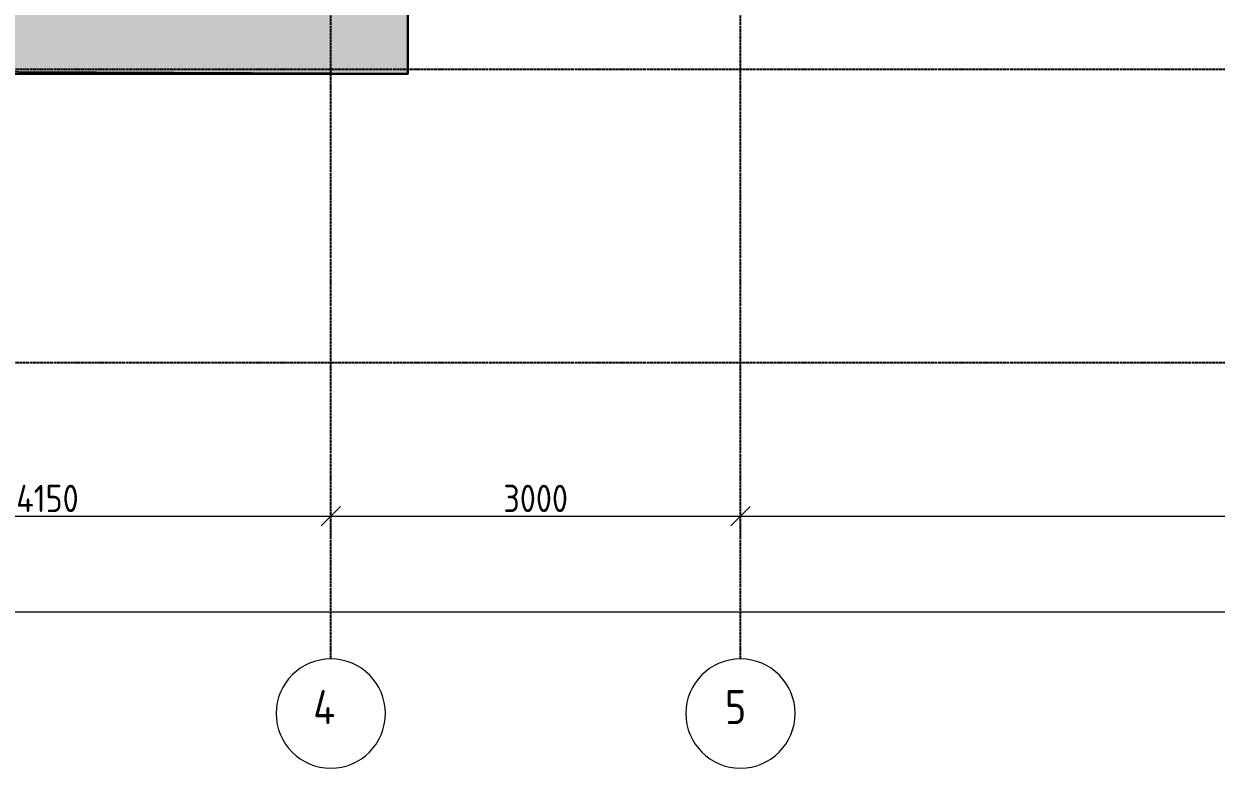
# Model space of a CAD drawing. Header units: millimetres. Extents: x -99936 to 523262, y -63190 to 327013.
# Drawn here: x 113601 to 122332, y -4664 to 788 of the extents above; entities that cross this region are included whole.
import ezdxf

# ---------------------------------------------------------------- set-up
doc = ezdxf.new("R2010")
doc.units = ezdxf.units.MM
doc.linetypes.add('ADSK_Линия сетки', pattern=[25, 20, -2.5, 0, -2.5])
doc.linetypes.add('ADSK_Снесено', pattern=[4.5, 3, -1.5])
doc.layers.add('Оси', color=7, linetype='Continuous', lineweight=9)
doc.layers.add('Стены наружные', color=1, linetype='ADSK_Снесено', lineweight=18, true_color=0xff0000)
doc.styles.add('GOST Common_1', font='GOST Common_0.ttf', dxfattribs={"width": 0.9, "height": 200})
doc.styles.add('ISOCPEUR', font='isocpeur.ttf', dxfattribs={"height": 250})
doc.dimstyles.new('ADSK_Основной_2_5_мм', dxfattribs={"dimscale": 304.8, "dimtxt": 251.428749, "dimasz": 0.463911, "dimexe": 0.492126, "dimexo": 0.492126, "dimgap": 0.098425, "dimtad": 1, "dimdec": 1, "dimrnd": 0.1, "dimdsep": 46, "dimtxsty": 'GOST Common_1', "dimblk1": 'OBLIQUE', "dimblk2": 'OBLIQUE', "dimsah": 1, "dimcen": 0.09, "dimdle": 0.492126, "dimazin": 2, "dimtfac": 1, "dimtdec": 4, "dimtix": 1, "dimtmove": 0, "dimatfit": 3, "dimfxl": 1, "dimtvp": 1, "dimtfill": 1, "dimtolj": 1, "dimtzin": 0, "dimlwd": 20, "dimlwe": 20, "dimarcsym": 2})

# ---------------------------------------------------------------- blocks, each defined once
blk = doc.blocks.new('Ось сетки - Круг_Ø8 мм-6577-02 План 2-го этажа маркировочный')
at = {"layer": 'Оси', "lineweight": 20}
for start, end in [(360, 180), (180, 360)]:
    blk.add_arc((0, 0), 4, start, end, dxfattribs=at)
blk = doc.blocks.new('_Oblique')
at = {"color": 0, "linetype": 'ByBlock', "lineweight": -2}
blk.add_line((-0.5, -0.5), (0.5, 0.5), dxfattribs=at)
blk = doc.blocks.new('*D1176')
at = {"color": 0, "lineweight": 20, "transparency": 16777216}
for p, q in [((111549.3, -2817.9), (115999.3, -2817.9)), ((111699.3, -2867.9), (111699.3, -2967.9)), ((115849.3, -2867.9), (115849.3, -2967.9))]:
    blk.add_line(p, q, dxfattribs=at)
at = {"layer": 'Defpoints', "color": 0, "transparency": 16777216}
for p in [(111699.3, -2717.9), (115849.3, -2717.9), (115849.3, -2817.9)]:
    blk.add_point(p, dxfattribs=at)
at = {"color": 0, "lineweight": 20, "transparency": 16777216, "xscale": 141.4, "yscale": 141.4, "zscale": 141.4, "rotation": 180}
blk.add_blockref('_Oblique', (111699.3, -2817.9), dxfattribs=at)
at = {"color": 0, "lineweight": 20, "transparency": 16777216, "xscale": 141.4, "yscale": 141.4, "zscale": 141.4}
blk.add_blockref('_Oblique', (115849.3, -2817.9), dxfattribs=at)
at = {"color": 0, "lineweight": 25, "transparency": 16777216, "insert": (113774.3, -2687.9), "char_height": 200, "width": 726.16, "attachment_point": 5, "style": 'GOST Common_1', "bg_fill": 3, "box_fill_scale": 1.1, "bg_fill_color": 256, "bg_fill_true_color": 13158600, "bg_fill_transparency": 0}
blk.add_mtext('\\A1;4150', dxfattribs=at)
blk = doc.blocks.new('*D1177')
at = {"color": 0, "lineweight": 20, "transparency": 16777216}
for p, q in [((115699.3, -2817.9), (118999.3, -2817.9)), ((115849.3, -2867.9), (115849.3, -2967.9)), ((118849.3, -2867.9), (118849.3, -2967.9))]:
    blk.add_line(p, q, dxfattribs=at)
at = {"layer": 'Defpoints', "color": 0, "transparency": 16777216}
for p in [(115849.3, -2717.9), (118849.3, -2717.9), (118849.3, -2817.9)]:
    blk.add_point(p, dxfattribs=at)
at = {"color": 0, "lineweight": 20, "transparency": 16777216, "xscale": 141.4, "yscale": 141.4, "zscale": 141.4, "rotation": 180}
blk.add_blockref('_Oblique', (115849.3, -2817.9), dxfattribs=at)
at = {"color": 0, "lineweight": 20, "transparency": 16777216, "xscale": 141.4, "yscale": 141.4, "zscale": 141.4}
blk.add_blockref('_Oblique', (118849.3, -2817.9), dxfattribs=at)
at = {"color": 0, "lineweight": 25, "transparency": 16777216, "insert": (117349.3, -2687.9), "char_height": 200, "width": 756.843, "attachment_point": 5, "style": 'GOST Common_1', "bg_fill": 3, "box_fill_scale": 1.1, "bg_fill_color": 256, "bg_fill_true_color": 13158600, "bg_fill_transparency": 0}
blk.add_mtext('\\A1;3000', dxfattribs=at)
blk = doc.blocks.new('*D1178')
at = {"color": 0, "lineweight": 20, "transparency": 16777216}
for p, q in [((118699.3, -2817.9), (126899.3, -2817.9)), ((118849.3, -2867.9), (118849.3, -2967.9)), ((126749.3, -2867.9), (126749.3, -2967.9))]:
    blk.add_line(p, q, dxfattribs=at)
at = {"layer": 'Defpoints', "color": 0, "transparency": 16777216}
for p in [(118849.3, -2717.9), (126749.3, -2717.9), (126749.3, -2817.9)]:
    blk.add_point(p, dxfattribs=at)
at = {"color": 0, "lineweight": 20, "transparency": 16777216, "xscale": 141.4, "yscale": 141.4, "zscale": 141.4, "rotation": 180}
blk.add_blockref('_Oblique', (118849.3, -2817.9), dxfattribs=at)
at = {"color": 0, "lineweight": 20, "transparency": 16777216, "xscale": 141.4, "yscale": 141.4, "zscale": 141.4}
blk.add_blockref('_Oblique', (126749.3, -2817.9), dxfattribs=at)
at = {"color": 0, "lineweight": 25, "transparency": 16777216, "insert": (122799.3, -2687.9), "char_height": 200, "width": 756.843, "attachment_point": 5, "style": 'GOST Common_1', "bg_fill": 3, "box_fill_scale": 1.1, "bg_fill_color": 256, "bg_fill_true_color": 13158600, "bg_fill_transparency": 0}
blk.add_mtext('\\A1;7900', dxfattribs=at)
blk = doc.blocks.new('*D1193')
at = {"color": 0, "lineweight": 20, "transparency": 16777216}
for p, q in [((102049.3, -3517.9), (164199.3, -3517.9)), ((102199.3, -3567.9), (102199.3, -3667.9)), ((164049.3, -3567.9), (164049.3, -3667.9))]:
    blk.add_line(p, q, dxfattribs=at)
at = {"layer": 'Defpoints', "color": 0, "transparency": 16777216}
for p in [(102199.3, -3417.9), (164049.3, -3417.9), (164049.3, -3517.9)]:
    blk.add_point(p, dxfattribs=at)
at = {"color": 0, "lineweight": 20, "transparency": 16777216, "xscale": 141.4, "yscale": 141.4, "zscale": 141.4, "rotation": 180}
blk.add_blockref('_Oblique', (102199.3, -3517.9), dxfattribs=at)
at = {"color": 0, "lineweight": 20, "transparency": 16777216, "xscale": 141.4, "yscale": 141.4, "zscale": 141.4}
blk.add_blockref('_Oblique', (164049.3, -3517.9), dxfattribs=at)
at = {"color": 0, "lineweight": 25, "transparency": 16777216, "insert": (133124.3, -3387.9), "char_height": 200, "width": 889.802, "attachment_point": 5, "style": 'GOST Common_1', "bg_fill": 3, "box_fill_scale": 1.1, "bg_fill_color": 256, "bg_fill_true_color": 13158600, "bg_fill_transparency": 0}
blk.add_mtext('\\A1;61850', dxfattribs=at)

msp = doc.modelspace()

# ---------------------------------------------------------------- hatches: boundary and pattern name
at = {"layer": 'Стены наружные', "linetype": 'Continuous', "lineweight": 25, "true_color": 0x636466}
msp.add_hatch(color=251, dxfattribs=at).paths.add_polyline_path([(114587.166, 422.021), (116412.397, 422.021), (116412.397, 932.021), (108910.193, 932.021), (108910.193, 422.021), (109504.523, 422.021)])

# ---------------------------------------------------------------- linework, layer by layer
at = {"linetype": 'ADSK_Линия сетки', "lineweight": 25}
for p, q in [((97053.175, 456.788), (165281.118, 456.788)), ((97053.175, -1693.212), (142481.755, -1693.212))]:
    msp.add_line(p, q, dxfattribs=at)
at = {"layer": 'Стены наружные', "color": 251, "linetype": 'Continuous', "lineweight": 25, "true_color": 0x636466}
for p, q in [((116412.397, 422.021), (116412.397, 2379.504)), ((108400.193, 422.021), (116412.397, 422.021))]:
    msp.add_line(p, q, dxfattribs=at)

# ---------------------------------------------------------------- block references
at = {"lineweight": 25, "xscale": 99.99999999999993, "yscale": 99.99999999999993, "zscale": 99.99999999999993}
for p in [(115849.31, -4263.552), (118849.31, -4263.552)]:
    msp.add_blockref('Ось сетки - Круг_Ø8 мм-6577-02 План 2-го этажа маркировочный', p, dxfattribs=at)

# ---------------------------------------------------------------- texts
at = {"lineweight": 25, "char_height": 250, "attachment_point": 1, "style": 'ISOCPEUR'}
for s, insert, width in [('\\fGOST Common|b0|i0|c204|p34|;\\W.9;4', (115720.679, -4091.018), 310.25306), ('\\fGOST Common|b0|i0|c204|p34|;\\W.9;5', (118735.529, -4091.018), 274.17712)]:
    msp.add_mtext(s, dxfattribs=dict(at, insert=insert, width=width))

# ---------------------------------------------------------------- dimensions: what is measured, and where the dimension line sits
at = {"lineweight": 25}
for base, p1, p2, override, picture, middle in [((115849.31, -2817.908), (111699.31, -2717.923), (115849.31, -2717.923), {"dimpost": '<>', "dimfxl": 4150}, '*D1176', (113774.31, -2687.908)), ((164049.31, -3517.908), (102199.31, -3417.923), (164049.31, -3417.923), {"dimpost": '<>', "dimfxl": 61850}, '*D1193', (133124.31, -3387.908))]:
    dim = msp.add_linear_dim(base=base, p1=p1, p2=p2, dimstyle='ADSK_Основной_2_5_мм', override=override, dxfattribs=at)
    dim.commit()
    dim.dimension.update_dxf_attribs({"geometry": picture, "text_midpoint": middle})

# ---------------------------------------------------------------- next in the draw order: dimensions: what is measured, and where the dimension line sits
dim = msp.add_linear_dim(base=(118849.31, -2817.908), p1=(115849.31, -2717.923), p2=(118849.31, -2717.923), dimstyle='ADSK_Основной_2_5_мм', override={"dimpost": '<>', "dimfxl": 3000}, dxfattribs=at)
dim.commit()
dim.dimension.update_dxf_attribs({"geometry": '*D1177', "text_midpoint": (117349.31, -2687.908)})

# ---------------------------------------------------------------- next in the draw order: linework, layer by layer
at = {"linetype": 'ADSK_Линия сетки', "lineweight": 25}
msp.add_line((115849.31, -3863.552), (115849.31, 21818.801), dxfattribs=at)

# ---------------------------------------------------------------- next in the draw order: dimensions: what is measured, and where the dimension line sits
at = {"lineweight": 25}
dim = msp.add_linear_dim(base=(126749.31, -2817.908), p1=(118849.31, -2717.923), p2=(126749.31, -2717.923), dimstyle='ADSK_Основной_2_5_мм', override={"dimpost": '<>', "dimfxl": 7900}, dxfattribs=at)
dim.commit()
dim.dimension.update_dxf_attribs({"geometry": '*D1178', "text_midpoint": (122799.31, -2687.908)})

# ---------------------------------------------------------------- next in the draw order: linework, layer by layer
at = {"linetype": 'ADSK_Линия сетки', "lineweight": 25}
msp.add_line((118849.31, -3863.552), (118849.31, 21818.801), dxfattribs=at)
at = {"color": 251, "lineweight": 25, "true_color": 0x636466}
msp.add_lwpolyline([(154172.612, 21084.059), (154172.612, 43909.207), (164172.017, 43909.207), (164353.349, 8682.302), (158072.8, 8682.302), (158072.8, 300.232), (150176.331, 300.232), (150176.331, 2256.788), (139375.373, 2336.478), (139475.795, 2335.737), (139475.795, -2582.567), (127112.043, -2582.567), (127112.043, 2336.478), (116412.397, 2336.478), (116412.397, 422.021), (108429.898, 456.788), (108429.898, 8679.252)], dxfattribs=at)

doc.saveas('drawing.dxf')
